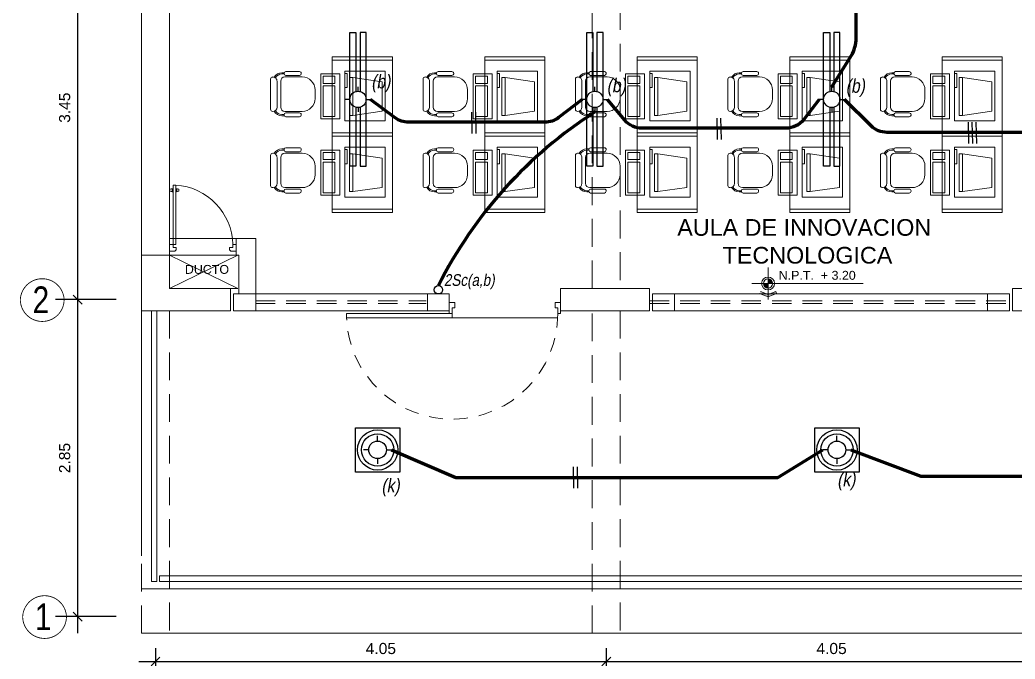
# Model space of a CAD drawing. Header units: millimetres. Extents: x 3354 to 3637, y 1117 to 1358.
# Drawn here: x 3377.59 to 3386.53, y 1168.26 to 1174.01 of the extents above; entities that cross this region are included whole.
import ezdxf

# ---------------------------------------------------------------- set-up
doc = ezdxf.new("R2010")
doc.units = ezdxf.units.MM
doc.linetypes.add('DASHED2', pattern=[0.375, 0.25, -0.125])
doc.linetypes.add('TRAZOS2', pattern=[0.225, 0.15, -0.075])
for name, color, linetype, lineweight in [('ACCESORIOS', 4, 'Continuous', 18), ('cables', 152, 'Continuous', 60), ('CASCO', 252, 'Continuous', 9)]:
    doc.layers.add(name, color=color, linetype=linetype, lineweight=lineweight)
doc.layers.add('Efec-muebles', color=7, linetype='Continuous', lineweight=13, true_color=0x85826f)
doc.layers.add('LUMINARIAS', color=2, linetype='Continuous')
doc.styles.add('1', font='arial.ttf')
doc.styles.add('BYE', font='ARIALN.TTF', dxfattribs={"oblique": 10, "height": 2})
doc.styles.get("Standard").update_dxf_attribs({"font": 'arial.ttf'})
doc.styles.add('style1', font='arial.ttf')
doc.styles.add('style2', font='arial.ttf')
doc.dimstyles.new('Esc  1  50', dxfattribs={"dimtxt": 0.1, "dimasz": 0.08, "dimexe": 0.2, "dimexo": 0.15, "dimgap": 0.065, "dimtad": 1, "dimzin": 4, "dimdsep": 46, "dimtxsty": 'Standard', "dimblk": 'OBLIQUE', "dimcen": 0.12, "dimdle": 0.15, "dimadec": 0, "dimazin": 0, "dimtfac": 1, "dimtix": 1, "dimtmove": 0, "dimatfit": 3, "dimldrblk": 'OBLIQUE', "dimfxl": 1, "dimarcsym": 0})

# ---------------------------------------------------------------- blocks, each defined once
blk = doc.blocks.new('RECTANG')
for p, q in [((1, 1), (0, 1)), ((0, 1), (0, 0)), ((1, 0), (1, 1)), ((0, 0), (1, 0))]:
    blk.add_line(p, q)
blk = doc.blocks.new('Silla-3')
at = {"color": 0}
for p, q in [((-0.085, 0.909), (0.085, 0.909)), ((-0.447, 0.601), (-0.447, 0.329)), ((-0.404, 0.635), (-0.413, 0.635)), ((-0.37, 0.329), (-0.37, 0.601)), ((-0.34, 0.314), (-0.34, 0.654)), ((0.34, 0.654), (0.34, 0.314)), ((0.37, 0.329), (0.37, 0.601)), ((0.404, 0.635), (0.413, 0.635)), ((0.447, 0.601), (0.447, 0.329)), ((-0.425, 0.253), (-0.425, 0.298)), ((-0.413, 0.295), (-0.404, 0.295)), ((-0.4, 0.253), (-0.4, 0.296)), ((0.255, 0.229), (-0.255, 0.229)), ((0.4, 0.253), (0.4, 0.296)), ((0.413, 0.295), (0.404, 0.295)), ((0.425, 0.253), (0.425, 0.298)), ((-0.34, 0.072), (-0.34, 0.072)), ((0.297, 0.03), (-0.298, 0.03)), ((-0.255, 0.157), (0.255, 0.157)), ((0.34, 0.072), (0.34, 0.072))]:
    blk.add_line(p, q, dxfattribs=at)
for centre, radius, start, end in [((-0.085, 0.654), 0.255, 90, 180), ((0.085, 0.654), 0.255, 0, 90), ((-0.413, 0.601), 0.034, 90, 180), ((-0.404, 0.601), 0.034, 0, 90), ((0.404, 0.601), 0.034, 90, 180), ((0.413, 0.601), 0.034, 0, 90), ((-0.413, 0.329), 0.034, 180, 270), ((-0.255, 0.253), 0.17, 180, 242.1194), ((-0.404, 0.329), 0.034, 270, 0), ((-0.255, 0.253), 0.145, 180, 242.3805), ((-0.255, 0.314), 0.085, 180, 270), ((0.255, 0.314), 0.085, 270, 0), ((0.255, 0.253), 0.145, 297.6195, 0), ((0.255, 0.253), 0.17, 297.8806, 360), ((0.404, 0.329), 0.034, 180, 270), ((0.413, 0.329), 0.034, 270, 0), ((-0.255, 0.072), 0.085, 90, 180), ((-0.298, 0.072), 0.0425, 180, 270), ((0.255, 0.072), 0.085, 360, 90), ((0.297, 0.072), 0.0425, 270, 360)]:
    blk.add_arc(centre, radius, start, end, dxfattribs=at)
blk = doc.blocks.new('_Oblique')
at = {"color": 0, "linetype": 'ByBlock', "lineweight": -2}
blk.add_line((-0.5, -0.5), (0.5, 0.5), dxfattribs=at)
blk = doc.blocks.new('*D346')
at = {"layer": 'CASCO', "color": 0, "lineweight": -2, "transparency": 16777216}
for p, q in [((3355.6361, 1253.8029), (3355.6361, 1250.0529)), ((3355.9816, 1253.6529), (3355.4361, 1253.6529)), ((3355.9816, 1250.2029), (3355.4361, 1250.2029))]:
    blk.add_line(p, q, dxfattribs=at)
at = {"layer": 'Defpoints', "color": 0, "transparency": 16777216}
for p in [(3356.1316, 1253.6529), (3355.6361, 1250.2029), (3356.1316, 1250.2029)]:
    blk.add_point(p, dxfattribs=at)
at = {"layer": 'CASCO', "color": 0, "lineweight": -2, "transparency": 16777216, "xscale": 0.08, "yscale": 0.08, "zscale": 0.08}
for p, rotation in [((3355.6361, 1253.6529), 90), ((3355.6361, 1250.2029), 270)]:
    blk.add_blockref('_Oblique', p, dxfattribs=dict(at, rotation=rotation))
at = {"layer": 'CASCO', "color": 0, "transparency": 16777216, "insert": (3355.52, 1251.9279), "char_height": 0.1, "attachment_point": 5, "rotation": 90}
blk.add_mtext('3.45', dxfattribs=at)
blk = doc.blocks.new('*D347')
at = {"layer": 'CASCO', "color": 0, "lineweight": -2, "transparency": 16777216}
for p, q in [((3355.6361, 1250.3529), (3355.6361, 1247.2029)), ((3355.9816, 1250.2029), (3355.4361, 1250.2029)), ((3355.9816, 1247.3529), (3355.4361, 1247.3529))]:
    blk.add_line(p, q, dxfattribs=at)
at = {"layer": 'Defpoints', "color": 0, "transparency": 16777216}
for p in [(3356.1316, 1250.2029), (3355.6361, 1247.3529), (3356.1316, 1247.3529)]:
    blk.add_point(p, dxfattribs=at)
at = {"layer": 'CASCO', "color": 0, "lineweight": -2, "transparency": 16777216, "xscale": 0.08, "yscale": 0.08, "zscale": 0.08}
for p, rotation in [((3355.6361, 1250.2029), 90), ((3355.6361, 1247.3529), 270)]:
    blk.add_blockref('_Oblique', p, dxfattribs=dict(at, rotation=rotation))
at = {"layer": 'CASCO', "color": 0, "transparency": 16777216, "insert": (3355.52, 1248.7779), "char_height": 0.1, "attachment_point": 5, "rotation": 90}
blk.add_mtext('2.85', dxfattribs=at)
blk = doc.blocks.new('*D351')
at = {"layer": 'CASCO', "color": 0, "lineweight": -2, "transparency": 16777216}
for p, q in [((3356.3363, 1247.0681), (3356.3363, 1246.7489)), ((3360.3863, 1247.0681), (3360.3863, 1246.7489)), ((3356.1863, 1246.9489), (3360.5363, 1246.9489))]:
    blk.add_line(p, q, dxfattribs=at)
at = {"layer": 'Defpoints', "color": 0, "transparency": 16777216}
for p in [(3356.3363, 1247.2181), (3360.3863, 1247.2181), (3360.3863, 1246.9489)]:
    blk.add_point(p, dxfattribs=at)
at = {"layer": 'CASCO', "color": 0, "lineweight": -2, "transparency": 16777216, "xscale": 0.08, "yscale": 0.08, "zscale": 0.08, "rotation": 180}
blk.add_blockref('_Oblique', (3356.3363, 1246.9489), dxfattribs=at)
at = {"layer": 'CASCO', "color": 0, "lineweight": -2, "transparency": 16777216, "xscale": 0.08, "yscale": 0.08, "zscale": 0.08}
blk.add_blockref('_Oblique', (3360.3863, 1246.9489), dxfattribs=at)
at = {"layer": 'CASCO', "color": 0, "transparency": 16777216, "insert": (3358.3613, 1247.065), "char_height": 0.1, "attachment_point": 5}
blk.add_mtext('4.05', dxfattribs=at)
blk = doc.blocks.new('*D352')
at = {"layer": 'CASCO', "color": 0, "lineweight": -2, "transparency": 16777216}
for p, q in [((3360.3863, 1247.0681), (3360.3863, 1246.7489)), ((3364.4363, 1247.0681), (3364.4363, 1246.7489)), ((3360.2363, 1246.9489), (3364.5863, 1246.9489))]:
    blk.add_line(p, q, dxfattribs=at)
at = {"layer": 'Defpoints', "color": 0, "transparency": 16777216}
for p in [(3360.3863, 1247.2181), (3364.4363, 1247.2181), (3364.4363, 1246.9489)]:
    blk.add_point(p, dxfattribs=at)
at = {"layer": 'CASCO', "color": 0, "lineweight": -2, "transparency": 16777216, "xscale": 0.08, "yscale": 0.08, "zscale": 0.08, "rotation": 180}
blk.add_blockref('_Oblique', (3360.3863, 1246.9489), dxfattribs=at)
at = {"layer": 'CASCO', "color": 0, "lineweight": -2, "transparency": 16777216, "xscale": 0.08, "yscale": 0.08, "zscale": 0.08}
blk.add_blockref('_Oblique', (3364.4363, 1246.9489), dxfattribs=at)
at = {"layer": 'CASCO', "color": 0, "transparency": 16777216, "insert": (3362.4113, 1247.065), "char_height": 0.1, "attachment_point": 5}
blk.add_mtext('4.05', dxfattribs=at)
blk = doc.blocks.new('dtyrdyt')
at = {"layer": 'CASCO'}
h = blk.add_hatch(color=256, dxfattribs=at)
h.paths.add_polyline_path([(850.1257, 424.9391), (850.167, 424.9391, 0.414214), (850.1257, 424.9804)])
h.paths.add_polyline_path([(850.1257, 424.8978), (850.1257, 424.9391), (850.0844, 424.9391, 0.414214)])
blk.add_hatch(color=256, dxfattribs=at).paths.add_polyline_path([(850.1257, 424.839), (850.057, 424.8675), (850.0494, 424.8491), (850.1257, 424.8176), (850.202, 424.8491), (850.1944, 424.8675)])
for p, q in [((850.1257, 424.9391), (850.1257, 425.0839)), ((849.9811, 424.9391), (850.9807, 424.9391)), ((850.1257, 424.9391), (850.1257, 424.7945)), ((850.1257, 424.8176), (850.0494, 424.8491)), ((850.1257, 424.839), (850.057, 424.8675)), ((850.1257, 424.839), (850.1944, 424.8675)), ((850.1257, 424.8176), (850.202, 424.8491)), ((850.202, 424.8491), (850.1944, 424.8675))]:
    blk.add_line(p, q, dxfattribs=at)
for radius in [0.0578, 0.0413]:
    blk.add_circle((850.1257, 424.9391), radius, dxfattribs=at)
blk = doc.blocks.new('cgytutytry')
at = {"layer": 'CASCO'}
for p, q in [((-4.482, 891.175), (-4.487, 891.175)), ((-4.487, 891.175), (-4.487, 891.1)), ((-4.487, 891.1), (-4.487, 891.175)), ((-4.487, 891.175), (-4.482, 891.175)), ((-4.482, 891.18), (-4.482, 891.175)), ((-4.391, 891.18), (-4.482, 891.18)), ((-4.482, 891.175), (-4.482, 891.18)), ((-4.391, 891.18), (-4.391, 891.175)), ((-4.391, 891.18), (-4.391, 891.175)), ((-4.386, 891.175), (-4.391, 891.175)), ((-4.391, 891.175), (-4.386, 891.175)), ((-4.386, 891.175), (-4.386, 891.126)), ((-4.386, 891.175), (-4.386, 891.126)), ((-3.594, 891.155), (-3.589, 891.175)), ((-3.589, 891.175), (-3.559, 891.175)), ((-3.559, 891.175), (-3.554, 891.155)), ((-4.467, 891.08), (-4.487, 891.1)), ((-4.467, 891.08), (-4.487, 891.1)), ((-4.432, 891.08), (-4.467, 891.08)), ((-4.432, 891.08), (-4.467, 891.08)), ((-4.386, 891.126), (-4.432, 891.126)), ((-4.432, 891.126), (-4.432, 891.08)), ((-4.386, 891.085), (-4.386, 891.126)), ((-4.386, 891.126), (-3.497, 891.126)), ((-3.497, 891.085), (-4.386, 891.085)), ((-3.598, 891.132), (-3.598, 891.14)), ((-3.598, 891.14), (-3.594, 891.14)), ((-3.55, 891.132), (-3.598, 891.132)), ((-3.598, 891.075), (-3.598, 891.08)), ((-3.598, 891.08), (-3.55, 891.08)), ((-3.594, 891.075), (-3.598, 891.075)), ((-3.594, 891.14), (-3.594, 891.155)), ((-3.594, 891.057), (-3.594, 891.075)), ((-3.589, 891.037), (-3.594, 891.057)), ((-3.559, 891.037), (-3.589, 891.037)), ((-3.554, 891.057), (-3.559, 891.037)), ((-3.554, 891.155), (-3.554, 891.137)), ((-3.554, 891.137), (-3.55, 891.137)), ((-3.55, 891.075), (-3.554, 891.075)), ((-3.554, 891.075), (-3.554, 891.057)), ((-3.55, 891.137), (-3.55, 891.132)), ((-3.55, 891.08), (-3.55, 891.075)), ((-3.497, 891.126), (-3.497, 891.085)), ((-4.467, 890.281), (-4.487, 890.261)), ((-4.487, 890.261), (-4.467, 890.281)), ((-4.467, 890.281), (-4.433, 890.281)), ((-4.467, 890.281), (-4.433, 890.281)), ((-4.433, 890.281), (-4.433, 890.231)), ((-4.487, 890.261), (-4.487, 890.185)), ((-4.487, 890.185), (-4.487, 890.261)), ((-4.487, 890.185), (-4.482, 890.185)), ((-4.482, 890.185), (-4.487, 890.185)), ((-4.482, 890.185), (-4.482, 890.18)), ((-4.482, 890.18), (-4.482, 890.185)), ((-4.482, 890.18), (-4.391, 890.18)), ((-4.433, 890.231), (-4.386, 890.231)), ((-4.391, 890.185), (-4.386, 890.185)), ((-4.391, 890.185), (-4.391, 890.18)), ((-4.386, 890.185), (-4.391, 890.185)), ((-4.391, 890.185), (-4.391, 890.18)), ((-4.386, 890.231), (-4.386, 890.185)), ((-4.386, 890.231), (-4.386, 890.185))]:
    blk.add_line(p, q, dxfattribs=at)
for points in [[(-3.554, 891.14), (-3.554, 891.155), (-3.559, 891.175), (-3.589, 891.175), (-3.594, 891.155), (-3.594, 891.14)], [(-3.497, 891.126), (-3.497, 891.085), (-4.386, 891.085), (-4.386, 891.126)], [(-3.55, 891.132), (-3.55, 891.137), (-3.598, 891.137), (-3.598, 891.132)], [(-3.55, 891.08), (-3.55, 891.075), (-3.598, 891.075), (-3.598, 891.08)], [(-3.554, 891.071), (-3.554, 891.057), (-3.559, 891.037), (-3.589, 891.037), (-3.594, 891.057), (-3.594, 891.071)]]:
    blk.add_lwpolyline(points, close=True, dxfattribs=at)
for points in [[(-4.432, 891.08), (-4.432, 891.126), (-4.386, 891.126)], [(-4.386, 890.231), (-4.433, 890.231), (-4.433, 890.281)]]:
    blk.add_lwpolyline(points, dxfattribs=at)
blk.add_arc((-4.408, 891.143), 0.913, 271.3362, 356.359, dxfattribs=at)
blk = doc.blocks.new('THT')
for p, q in [((-1.074, 0.413), (-1.014, 0.413)), ((-1.074, 0.293), (-1.074, 0.413)), ((-1.044, 0.353), (-1.044, 0.293)), ((-1.014, 0.353), (-1.044, 0.353)), ((-1.014, 0.413), (-1.014, 0.353)), ((0.126, 0.413), (0.066, 0.413)), ((0.066, 0.413), (0.066, 0.353)), ((0.066, 0.353), (0.096, 0.353)), ((0.096, 0.353), (0.096, 0.293)), ((0.126, 0.293), (0.126, 0.413)), ((-1.044, 0.293), (-1.074, 0.293)), ((0.096, 0.245), (-1.044, 0.245)), ((0.096, 0.293), (0.126, 0.293)), ((0.096, 0.293), (0.096, 0.245)), ((1.236, 0.293), (0.096, 0.293)), ((0.096, 0.245), (1.236, 0.245)), ((1.236, 0.245), (1.236, 0.293))]:
    blk.add_line(p, q)
at = {"linetype": 'TRAZOS2'}
blk.add_arc((0.096, 0.293), 1.14, 180, 357.5868, dxfattribs=at)
blk = doc.blocks.new('fluorecescente')
at = {"color": 2}
for p, q in [((1779.4185, 727.3349), (1779.4185, 727.3747)), ((1779.3452, 727.2615), (1779.3053, 727.2615)), ((1779.4918, 727.2615), (1779.5316, 727.2615)), ((1779.4185, 727.1882), (1779.4185, 727.1484))]:
    blk.add_line(p, q, dxfattribs=at)
for points in [[(1779.3476, 727.2802), (1778.8185, 727.2802), (1778.8185, 727.3349), (1780.0185, 727.3349), (1780.0185, 727.2802), (1779.4894, 727.2802)], [(1779.3476, 727.2428), (1778.8185, 727.2428), (1778.8185, 727.1882), (1780.0185, 727.1882), (1780.0185, 727.2428), (1779.4894, 727.2428)]]:
    blk.add_lwpolyline(points, dxfattribs=at)
blk.add_circle((1779.4185, 727.2615), 0.0733, dxfattribs=at)
blk = doc.blocks.new('FLUORESCENTE CIRCULAR 1x32W')
at = {"layer": 'LUMINARIAS'}
for p, q in [((1338.2108, 550.5744), (1338.2108, 550.6095)), ((1338.1516, 550.5152), (1338.1165, 550.5152)), ((1338.27, 550.5152), (1338.3051, 550.5152)), ((1338.2108, 550.456), (1338.2108, 550.4209))]:
    blk.add_line(p, q, dxfattribs=at)
blk.add_lwpolyline([(1338.0603, 550.6647), (1338.3603, 550.6647), (1338.3603, 550.3647), (1338.0603, 550.3647)], close=True, dxfattribs=at)
for centre, radius in [((1338.2103, 550.5147), 0.136), ((1338.2103, 550.5147), 0.1091), ((1338.2108, 550.5152), 0.0592)]:
    blk.add_circle(centre, radius, dxfattribs=at)
blk = doc.blocks.new('2 PISO')
at = {"layer": 'CASCO', "lineweight": 5}
for p, q in [((3356.4613, 1250.6029), (3357.0763, 1250.3029)), ((3356.4613, 1250.3029), (3357.0763, 1250.6029)), ((3357.0113, 1250.3029), (3357.0763, 1250.3029))]:
    blk.add_line(p, q, dxfattribs=at)
at = {"layer": 'CASCO', "lineweight": 0}
blk.add_line((3356.2113, 1247.9003), (3356.2113, 1250.1029), dxfattribs=at)
at = {"layer": 'CASCO', "linetype": 'DASHED2', "lineweight": 5}
for points in [[(3360.2613, 1257.0029), (3360.5113, 1257.0029), (3360.5113, 1250.3029), (3360.2613, 1250.3029)], [(3356.2113, 1250.1029), (3356.4613, 1250.1029), (3356.4613, 1247.2029), (3356.2113, 1247.2029)]]:
    blk.add_lwpolyline(points, close=True, dxfattribs=at)
at = {"layer": 'CASCO'}
for points in [[(3356.4613, 1253.5279), (3356.2113, 1253.5279), (3356.2113, 1250.6029), (3356.4613, 1250.6029)], [(3364.0363, 1250.3029), (3364.3113, 1250.3029), (3364.3113, 1250.6029), (3364.5613, 1250.6029), (3364.5613, 1250.3029), (3364.8363, 1250.3029), (3364.8363, 1250.1029), (3364.5613, 1250.1029), (3364.3113, 1250.1029), (3364.0363, 1250.1029)], [(3357.2363, 1250.1029), (3357.0363, 1250.1029), (3357.0363, 1250.2529), (3357.2363, 1250.2529)], [(3358.9763, 1250.1029), (3358.7797, 1250.1029), (3358.7797, 1250.2529), (3358.9763, 1250.2529)], [(3361.0013, 1250.1029), (3360.8013, 1250.1029), (3360.8013, 1250.2529), (3361.0013, 1250.2529)], [(3363.8113, 1250.1029), (3364.0113, 1250.1029), (3364.0113, 1250.2529), (3363.8113, 1250.2529)]]:
    blk.add_lwpolyline(points, close=True, dxfattribs=at)
at = {"layer": 'CASCO', "lineweight": 5}
blk.add_lwpolyline([(3357.0613, 1250.7529), (3356.4613, 1250.7529), (3356.4613, 1250.6029), (3357.0613, 1250.6029)], close=True, dxfattribs=at)
at = {"layer": 'CASCO', "ltscale": 2}
blk.add_lwpolyline([(3357.2363, 1250.2529), (3357.2363, 1250.7529), (3357.0613, 1250.7529), (3357.0613, 1250.6029), (3357.0863, 1250.6029), (3357.0863, 1250.2529), (3357.2363, 1250.2529)], dxfattribs=at)
at = {"layer": 'CASCO'}
for points in [[(3357.0113, 1250.1029), (3356.2113, 1250.1029), (3356.2113, 1250.6029), (3356.4613, 1250.6029), (3356.4613, 1250.3029), (3357.0113, 1250.3029), (3357.0113, 1250.1029)], [(3359.9763, 1250.1029), (3359.9763, 1250.3029), (3360.7763, 1250.3029), (3360.7763, 1250.1029), (3359.9763, 1250.1029)]]:
    blk.add_lwpolyline(points, dxfattribs=at)
at = {"layer": 'CASCO', "ltscale": 2, "const_width": 0.0076}
for points in [[(3355.515, 1250.2029, 0.951688), (3355.1213, 1250.2029, 1)], [(3355.5361, 1247.3529, 0.951688), (3355.1424, 1247.3529, 1)]]:
    blk.add_lwpolyline(points, format="xyb", close=True, dxfattribs=at)
at = {"layer": 'CASCO', "ltscale": 2}
for points in [[(3357.2363, 1250.2529), (3358.7797, 1250.2529), (3358.7797, 1250.1029), (3357.2363, 1250.1029)], [(3361.0013, 1250.2529), (3363.8113, 1250.2529), (3363.8113, 1250.1029), (3361.0013, 1250.1029)]]:
    blk.add_lwpolyline(points, close=True, dxfattribs=at)
at = {"layer": 'CASCO', "linetype": 'DASHED2', "ltscale": 0.7}
for points in [[(3357.2363, 1250.1915), (3358.7697, 1250.1915)], [(3357.2363, 1250.1682), (3358.7697, 1250.1682)], [(3360.7763, 1250.1915), (3364.0363, 1250.1915)], [(3360.7763, 1250.1682), (3364.0363, 1250.1682)]]:
    blk.add_lwpolyline(points, dxfattribs=at)
at = {"layer": 'CASCO', "lineweight": 0}
for points in [[(3356.2993, 1250.1029), (3356.3493, 1250.1029), (3356.3493, 1247.669), (3356.2993, 1247.669)], [(3380.5863, 1247.719), (3380.5863, 1247.669), (3356.372, 1247.669), (3356.372, 1247.719)]]:
    blk.add_lwpolyline(points, close=True, dxfattribs=at)
at = {"layer": 'CASCO', "linetype": 'DASHED2', "lineweight": 5}
blk.add_lwpolyline([(3360.2613, 1247.2029), (3360.2613, 1250.1029), (3360.5113, 1250.1029), (3360.5113, 1247.2029)], dxfattribs=at)
at = {"layer": 'CASCO', "lineweight": 0}
blk.add_lwpolyline([(3380.7613, 1247.6029), (3380.7613, 1247.6029), (3356.2113, 1247.6029), (3356.2113, 1247.6029)], dxfattribs=at)
at = {"layer": 'CASCO', "lineweight": 0, "ltscale": 0.5}
blk.add_lwpolyline([(3356.2113, 1247.2029), (3356.2113, 1247.2029), (3380.7613, 1247.2029), (3380.7613, 1247.2029)], dxfattribs=at)
at = {"layer": 'CASCO', "lineweight": 13, "xscale": 0.5999999999998181, "yscale": 0.5999999999998181, "zscale": 0.5999999999998181, "rotation": 89.99999999999999}
blk.add_blockref('cgytutytry', (3891.1694, 1253.3299), dxfattribs=at)
at = {"layer": 'CASCO'}
blk.add_blockref('dtyrdyt', (2511.7151, 825.4084), dxfattribs=at)
at = {"layer": 'CASCO', "xscale": -0.833352957778536, "yscale": 0.8333529582442725, "zscale": 0.8333529577915336}
blk.add_blockref('THT', (3359.0814, 1249.8334), dxfattribs=at)
at = {"layer": 'CASCO', "style": '1'}
blk.add_text('N.P.T.  + 3.20', height=0.08, dxfattribs=at).set_placement((3361.9361, 1250.3809))
at = {"layer": 'CASCO', "style": 'style1', "width": 0.8}
for s, p in [('2', (3355.2316, 1250.0807)), ('1', (3355.2526, 1247.2307))]:
    blk.add_text(s, height=0.24, dxfattribs=at).set_placement(p)
at = {"layer": 'CASCO', "insert": (3362.1657, 1250.7253), "char_height": 0.15, "attachment_point": 5, "style": 'style2'}
blk.add_mtext('\\A1;AULA DE INNOVACION\\P TECNOLOGICA', dxfattribs=at)
at = {"layer": 'CASCO', "insert": (3356.7985, 1250.433), "char_height": 0.07998, "width": 2.09636, "attachment_point": 8, "style": '1'}
blk.add_mtext('\\A1;DUCTO', dxfattribs=at)
at = {"layer": 'CASCO'}
for base, p1, p2, picture, middle in [((3355.6361, 1250.2029), (3356.1316, 1253.6529), (3356.1316, 1250.2029), '*D346', (3355.52, 1251.9279)), ((3355.6361, 1247.3529), (3356.1316, 1250.2029), (3356.1316, 1247.3529), '*D347', (3355.52, 1248.7779))]:
    dim = blk.add_linear_dim(base=base, p1=p1, p2=p2, angle=90, dimstyle='Esc  1  50', dxfattribs=at)
    dim.commit()
    dim.dimension.update_dxf_attribs({"geometry": picture, "text_midpoint": middle})
for base, p1, p2, picture, middle in [((3360.3863, 1246.9489), (3356.3363, 1247.2181), (3360.3863, 1247.2181), '*D351', (3358.3613, 1247.065)), ((3364.4363, 1246.9489), (3360.3863, 1247.2181), (3364.4363, 1247.2181), '*D352', (3362.4113, 1247.065))]:
    dim = blk.add_linear_dim(base=base, p1=p1, p2=p2, dimstyle='Esc  1  50', dxfattribs=at)
    dim.commit()
    dim.dimension.update_dxf_attribs({"geometry": picture, "text_midpoint": middle})

msp = doc.modelspace()

# ---------------------------------------------------------------- linework, layer by layer
at = {"ltscale": 0.5}
for p, q in [((3381.6455, 1173.1779), (3381.65, 1172.9871)), ((3381.681, 1173.178), (3381.6855, 1172.9872)), ((3383.8492, 1173.1242), (3383.8537, 1172.9333)), ((3383.8847, 1173.1243), (3383.8892, 1172.9335)), ((3386.1075, 1173.0871), (3386.112, 1172.8962)), ((3386.143, 1173.0872), (3386.1475, 1172.8964)), ((3386.1785, 1173.0874), (3386.183, 1172.8966)), ((3382.5666, 1169.7989, -18938.0337), (3382.5621, 1169.9897, -18938.0337)), ((3382.6021, 1169.7991, -18938.0337), (3382.5976, 1169.9899, -18938.0337))]:
    msp.add_line(p, q, dxfattribs=at)
at = {"color": 7, "linetype": 'Continuous', "ltscale": 0.25}
msp.add_circle((3381.348, 1171.5815), 0.038, dxfattribs=at)
at = {"layer": 'cables'}
for points in [[(3384.8832, 1173.4062), (3385.0575, 1173.6852, 0.140528), (3385.1031, 1173.8442), (3385.1031, 1175.9308, 0.075963), (3385.0894, 1176.0204), (3384.8832, 1176.6793)], [(3382.6413, 1173.2931), (3382.428, 1173.1289, -0.165455), (3382.3061, 1173.0874), (3381.08, 1173.0874, -0.162122), (3380.9601, 1173.1274), (3380.7389, 1173.2931)], [(3384.7701, 1173.2931), (3384.6309, 1173.1119, -0.23303), (3384.4723, 1173.0337), (3383.1768, 1173.0337, -0.223129), (3383.0229, 1173.106), (3382.8676, 1173.2931)], [(3387.1988, 1173.2931), (3386.9924, 1173.063, -0.213002), (3386.8436, 1172.9966), (3385.379, 1172.9966, -0.197123), (3385.2385, 1173.0542), (3384.9964, 1173.2931)]]:
    msp.add_lwpolyline(points, format="xyb", dxfattribs=at)
at = {"layer": 'cables', "elevation": -18938.0337}
msp.add_lwpolyline([(3380.9274, 1170.1422), (3381.5038, 1169.8943), (3384.3975, 1169.8943), (3384.8036, 1170.1422)], dxfattribs=at)
at = {"layer": 'cables'}
msp.add_lwpolyline([(3385.0551, 1170.1422), (3385.682, 1169.905), (3388.5696, 1169.905), (3388.9133, 1170.1422)], dxfattribs=at)
msp.add_arc((3384.8991, 1169.8327), 3.9753, 122.64793, 153.28903, dxfattribs=at)
at = {"layer": 'Efec-muebles'}
for p, q in [((3380.3948, 1173.677), (3380.9348, 1173.677)), ((3380.3948, 1173.677), (3380.3948, 1173.0065)), ((3380.3948, 1173.647), (3380.9348, 1173.647)), ((3380.9348, 1173.677), (3380.9348, 1172.9615)), ((3381.7648, 1173.677), (3382.3048, 1173.677)), ((3381.7648, 1173.677), (3381.7648, 1173.0065)), ((3381.7648, 1173.647), (3382.3048, 1173.647)), ((3382.3048, 1173.677), (3382.3048, 1172.9615)), ((3383.1348, 1173.677), (3383.6748, 1173.677)), ((3383.1348, 1173.677), (3383.1348, 1173.0065)), ((3383.1348, 1173.647), (3383.6748, 1173.647)), ((3383.6748, 1173.677), (3383.6748, 1172.9615)), ((3384.5048, 1173.677), (3385.0448, 1173.677)), ((3384.5048, 1173.677), (3384.5048, 1173.0065)), ((3384.5048, 1173.647), (3385.0448, 1173.647)), ((3385.0448, 1173.677), (3385.0448, 1172.9615)), ((3385.8748, 1173.677), (3386.4148, 1173.677)), ((3385.8748, 1173.677), (3385.8748, 1173.0065)), ((3385.8748, 1173.647), (3386.4148, 1173.647)), ((3386.4148, 1173.677), (3386.4148, 1172.9615)), ((3380.507, 1173.5269), (3380.5283, 1173.5269)), ((3380.5283, 1173.5269), (3380.5283, 1173.399)), ((3381.877, 1173.5269), (3381.8983, 1173.5269)), ((3381.8983, 1173.5269), (3381.8983, 1173.399)), ((3383.247, 1173.5269), (3383.2683, 1173.5269)), ((3383.2683, 1173.5269), (3383.2683, 1173.399)), ((3384.617, 1173.5269), (3384.6383, 1173.5269)), ((3384.6383, 1173.5269), (3384.6383, 1173.399)), ((3385.987, 1173.5269), (3386.0083, 1173.5269)), ((3386.0083, 1173.5269), (3386.0083, 1173.399)), ((3380.549, 1173.4893), (3380.5792, 1173.4893)), ((3380.549, 1173.1491), (3380.549, 1173.4893)), ((3380.5792, 1173.4893), (3380.5792, 1173.1491)), ((3380.5792, 1173.4893), (3380.8417, 1173.4497)), ((3380.8417, 1173.4497), (3380.8417, 1173.1876)), ((3381.919, 1173.4893), (3381.9492, 1173.4893)), ((3381.919, 1173.1491), (3381.919, 1173.4893)), ((3381.9492, 1173.4893), (3381.9492, 1173.1491)), ((3381.9492, 1173.4893), (3382.2117, 1173.4497)), ((3382.2117, 1173.4497), (3382.2117, 1173.1876)), ((3383.289, 1173.4893), (3383.3192, 1173.4893)), ((3383.289, 1173.1491), (3383.289, 1173.4893)), ((3383.3192, 1173.4893), (3383.3192, 1173.1491)), ((3383.3192, 1173.4893), (3383.5817, 1173.4497)), ((3383.5817, 1173.4497), (3383.5817, 1173.1876)), ((3384.659, 1173.4893), (3384.6892, 1173.4893)), ((3384.659, 1173.1491), (3384.659, 1173.4893)), ((3384.6892, 1173.4893), (3384.6892, 1173.1491)), ((3384.6892, 1173.4893), (3384.9517, 1173.4497)), ((3384.9517, 1173.4497), (3384.9517, 1173.1876)), ((3386.029, 1173.4893), (3386.0592, 1173.4893)), ((3386.029, 1173.1491), (3386.029, 1173.4893)), ((3386.0592, 1173.4893), (3386.0592, 1173.1491)), ((3386.0592, 1173.4893), (3386.3217, 1173.4497)), ((3386.3217, 1173.4497), (3386.3217, 1173.1876)), ((3380.5283, 1173.399), (3380.507, 1173.399)), ((3381.8983, 1173.399), (3381.877, 1173.399)), ((3383.2683, 1173.399), (3383.247, 1173.399)), ((3384.6383, 1173.399), (3384.617, 1173.399)), ((3386.0083, 1173.399), (3385.987, 1173.399)), ((3380.5792, 1173.1491), (3380.549, 1173.1491)), ((3380.8417, 1173.1876), (3380.5792, 1173.1491)), ((3381.9492, 1173.1491), (3381.919, 1173.1491)), ((3382.2117, 1173.1876), (3381.9492, 1173.1491)), ((3383.3192, 1173.1491), (3383.289, 1173.1491)), ((3383.5817, 1173.1876), (3383.3192, 1173.1491)), ((3384.6892, 1173.1491), (3384.659, 1173.1491)), ((3384.9517, 1173.1876), (3384.6892, 1173.1491)), ((3386.0592, 1173.1491), (3386.029, 1173.1491)), ((3386.3217, 1173.1876), (3386.0592, 1173.1491)), ((3380.3948, 1172.9615), (3380.3948, 1173.0065)), ((3380.3948, 1172.9915), (3380.9348, 1172.9915)), ((3380.3948, 1172.9915), (3380.3948, 1172.321)), ((3380.3948, 1172.9915), (3380.9348, 1172.9915)), ((3380.9348, 1172.9915), (3380.9348, 1172.276)), ((3381.7648, 1172.9615), (3381.7648, 1173.0065)), ((3381.7648, 1172.9915), (3382.3048, 1172.9915)), ((3381.7648, 1172.9915), (3381.7648, 1172.321)), ((3381.7648, 1172.9915), (3382.3048, 1172.9915)), ((3382.3048, 1172.9915), (3382.3048, 1172.276)), ((3383.1348, 1172.9615), (3383.1348, 1173.0065)), ((3383.1348, 1172.9915), (3383.6748, 1172.9915)), ((3383.1348, 1172.9915), (3383.1348, 1172.321)), ((3383.1348, 1172.9915), (3383.6748, 1172.9915)), ((3383.6748, 1172.9915), (3383.6748, 1172.276)), ((3384.5048, 1172.9615), (3384.5048, 1173.0065)), ((3384.5048, 1172.9915), (3385.0448, 1172.9915)), ((3384.5048, 1172.9915), (3384.5048, 1172.321)), ((3384.5048, 1172.9915), (3385.0448, 1172.9915)), ((3385.0448, 1172.9915), (3385.0448, 1172.276)), ((3385.8748, 1172.9615), (3385.8748, 1173.0065)), ((3385.8748, 1172.9915), (3386.4148, 1172.9915)), ((3385.8748, 1172.9915), (3385.8748, 1172.321)), ((3385.8748, 1172.9915), (3386.4148, 1172.9915)), ((3386.4148, 1172.9915), (3386.4148, 1172.276)), ((3380.3948, 1172.9615), (3380.9348, 1172.9615)), ((3380.3948, 1172.9615), (3380.9348, 1172.9615)), ((3381.7648, 1172.9615), (3382.3048, 1172.9615)), ((3381.7648, 1172.9615), (3382.3048, 1172.9615)), ((3383.1348, 1172.9615), (3383.6748, 1172.9615)), ((3383.1348, 1172.9615), (3383.6748, 1172.9615)), ((3384.5048, 1172.9615), (3385.0448, 1172.9615)), ((3384.5048, 1172.9615), (3385.0448, 1172.9615)), ((3385.8748, 1172.9615), (3386.4148, 1172.9615)), ((3385.8748, 1172.9615), (3386.4148, 1172.9615)), ((3380.507, 1172.8414), (3380.5283, 1172.8414)), ((3380.5283, 1172.8414), (3380.5283, 1172.7135)), ((3380.549, 1172.8039), (3380.5792, 1172.8039)), ((3380.549, 1172.4637), (3380.549, 1172.8039)), ((3380.5792, 1172.8039), (3380.5792, 1172.4637)), ((3380.5792, 1172.8039), (3380.8417, 1172.7643)), ((3381.877, 1172.8414), (3381.8983, 1172.8414)), ((3381.8983, 1172.8414), (3381.8983, 1172.7135)), ((3381.919, 1172.8039), (3381.9492, 1172.8039)), ((3381.919, 1172.4637), (3381.919, 1172.8039)), ((3381.9492, 1172.8039), (3381.9492, 1172.4637)), ((3381.9492, 1172.8039), (3382.2117, 1172.7643)), ((3383.247, 1172.8414), (3383.2683, 1172.8414)), ((3383.2683, 1172.8414), (3383.2683, 1172.7135)), ((3383.289, 1172.8039), (3383.3192, 1172.8039)), ((3383.289, 1172.4637), (3383.289, 1172.8039)), ((3383.3192, 1172.8039), (3383.3192, 1172.4637)), ((3383.3192, 1172.8039), (3383.5817, 1172.7643)), ((3384.617, 1172.8414), (3384.6383, 1172.8414)), ((3384.6383, 1172.8414), (3384.6383, 1172.7135)), ((3384.659, 1172.8039), (3384.6892, 1172.8039)), ((3384.659, 1172.4637), (3384.659, 1172.8039)), ((3384.6892, 1172.8039), (3384.6892, 1172.4637)), ((3384.6892, 1172.8039), (3384.9517, 1172.7643)), ((3385.987, 1172.8414), (3386.0083, 1172.8414)), ((3386.0083, 1172.8414), (3386.0083, 1172.7135)), ((3386.029, 1172.8039), (3386.0592, 1172.8039)), ((3386.029, 1172.4637), (3386.029, 1172.8039)), ((3386.0592, 1172.8039), (3386.0592, 1172.4637)), ((3386.0592, 1172.8039), (3386.3217, 1172.7643)), ((3380.5283, 1172.7135), (3380.507, 1172.7135)), ((3380.8417, 1172.7643), (3380.8417, 1172.5021)), ((3381.8983, 1172.7135), (3381.877, 1172.7135)), ((3382.2117, 1172.7643), (3382.2117, 1172.5021)), ((3383.2683, 1172.7135), (3383.247, 1172.7135)), ((3383.5817, 1172.7643), (3383.5817, 1172.5021)), ((3384.6383, 1172.7135), (3384.617, 1172.7135)), ((3384.9517, 1172.7643), (3384.9517, 1172.5021)), ((3386.0083, 1172.7135), (3385.987, 1172.7135)), ((3386.3217, 1172.7643), (3386.3217, 1172.5021)), ((3380.5792, 1172.4637), (3380.549, 1172.4637)), ((3380.8417, 1172.5021), (3380.5792, 1172.4637)), ((3381.9492, 1172.4637), (3381.919, 1172.4637)), ((3382.2117, 1172.5021), (3381.9492, 1172.4637)), ((3383.3192, 1172.4637), (3383.289, 1172.4637)), ((3383.5817, 1172.5021), (3383.3192, 1172.4637)), ((3384.6892, 1172.4637), (3384.659, 1172.4637)), ((3384.9517, 1172.5021), (3384.6892, 1172.4637)), ((3386.0592, 1172.4637), (3386.029, 1172.4637)), ((3386.3217, 1172.5021), (3386.0592, 1172.4637)), ((3380.3948, 1172.276), (3380.3948, 1172.321)), ((3380.3948, 1172.306), (3380.9348, 1172.306)), ((3380.3948, 1172.276), (3380.9348, 1172.276)), ((3381.7648, 1172.276), (3381.7648, 1172.321)), ((3381.7648, 1172.306), (3382.3048, 1172.306)), ((3381.7648, 1172.276), (3382.3048, 1172.276)), ((3383.1348, 1172.276), (3383.1348, 1172.321)), ((3383.1348, 1172.306), (3383.6748, 1172.306)), ((3383.1348, 1172.276), (3383.6748, 1172.276)), ((3384.5048, 1172.276), (3384.5048, 1172.321)), ((3384.5048, 1172.306), (3385.0448, 1172.306)), ((3384.5048, 1172.276), (3385.0448, 1172.276)), ((3385.8748, 1172.276), (3385.8748, 1172.321)), ((3385.8748, 1172.306), (3386.4148, 1172.306)), ((3385.8748, 1172.276), (3386.4148, 1172.276))]:
    msp.add_line(p, q, dxfattribs=at)

# ---------------------------------------------------------------- block references
msp.add_blockref('2 PISO', (22.47, -78.7094))
at = {"rotation": 89.99999999999997}
for p in [(4107.8873, -606.1254), (4110.016, -606.1254), (4112.1448, -606.1254)]:
    msp.add_blockref('fluorecescente', p, dxfattribs=at)
at = {"layer": 'Efec-muebles'}
for name, p, xscale, yscale, zscale, rotation in [('Silla-3', (3379.8267, 1173.3399), -0.4549380517778445, 0.4549380517778445, 0.4549380517777878, 270.0000000000001), ('RECTANG', (3380.2905, 1173.1172), -0.4049999999990632, 0.1705263157894024, 0.4050000000000269, 270.0000000023804), ('RECTANG', (3380.507, 1173.1006), -0.4476315789474938, 0.3623684210524516, 0.4476315789473982, 270.0000000023865), ('Silla-3', (3381.1967, 1173.3399), -0.4549380517778445, 0.4549380517778445, 0.4549380517777878, 270.0000000000001), ('RECTANG', (3381.6605, 1173.1172), -0.4049999999990632, 0.1705263157894024, 0.4050000000000269, 270.0000000023804), ('RECTANG', (3381.877, 1173.1006), -0.4476315789474938, 0.3623684210524516, 0.4476315789473982, 270.0000000023865), ('Silla-3', (3382.5667, 1173.3399), -0.4549380517778445, 0.4549380517778445, 0.4549380517777878, 270.0000000000001), ('RECTANG', (3383.0305, 1173.1172), -0.4049999999990632, 0.1705263157894024, 0.4050000000000269, 270.0000000023804), ('RECTANG', (3383.247, 1173.1006), -0.4476315789474938, 0.3623684210524516, 0.4476315789473982, 270.0000000023865), ('Silla-3', (3383.9367, 1173.3399), -0.4549380517778445, 0.4549380517778445, 0.4549380517777878, 270.0000000000001), ('RECTANG', (3384.4005, 1173.1172), -0.4049999999990632, 0.1705263157894024, 0.4050000000000269, 270.0000000023804), ('RECTANG', (3384.617, 1173.1006), -0.4476315789474938, 0.3623684210524516, 0.4476315789473982, 270.0000000023865), ('Silla-3', (3385.3067, 1173.3399), -0.4549380517778445, 0.4549380517778445, 0.4549380517777878, 270.0000000000001), ('RECTANG', (3385.7705, 1173.1172), -0.4049999999990632, 0.1705263157894024, 0.4050000000000269, 270.0000000023804), ('RECTANG', (3385.987, 1173.1006), -0.4476315789474938, 0.3623684210524516, 0.4476315789473982, 270.0000000023865), ('RECTANG', (3380.3118, 1173.4369), -0.06394736842003113, 0.1065789473682344, 0.06394736842105689, 270.0000000024448), ('RECTANG', (3380.3118, 1173.1385), -0.2771052631587736, 0.1065789473682344, 0.2771052631579132, 270.0000000023507), ('RECTANG', (3381.6818, 1173.4369), -0.06394736842003113, 0.1065789473682344, 0.06394736842105689, 270.0000000024448), ('RECTANG', (3381.6818, 1173.1385), -0.2771052631587736, 0.1065789473682344, 0.2771052631579132, 270.0000000023507), ('RECTANG', (3383.0518, 1173.4369), -0.06394736842003113, 0.1065789473682344, 0.06394736842105689, 270.0000000024448), ('RECTANG', (3383.0518, 1173.1385), -0.2771052631587736, 0.1065789473682344, 0.2771052631579132, 270.0000000023507), ('RECTANG', (3384.4218, 1173.4369), -0.06394736842003113, 0.1065789473682344, 0.06394736842105689, 270.0000000024448), ('RECTANG', (3384.4218, 1173.1385), -0.2771052631587736, 0.1065789473682344, 0.2771052631579132, 270.0000000023507), ('RECTANG', (3385.7918, 1173.4369), -0.06394736842003113, 0.1065789473682344, 0.06394736842105689, 270.0000000024448), ('RECTANG', (3385.7918, 1173.1385), -0.2771052631587736, 0.1065789473682344, 0.2771052631579132, 270.0000000023507), ('Silla-3', (3379.8267, 1172.6545), -0.4549380517778445, 0.4549380517778445, 0.4549380517777878, 270.0000000000001), ('RECTANG', (3380.2905, 1172.4318), -0.4049999999990632, 0.1705263157894024, 0.4050000000000269, 270.0000000023804), ('RECTANG', (3380.3118, 1172.7515), -0.06394736842003113, 0.1065789473682344, 0.06394736842105689, 270.0000000024448), ('RECTANG', (3380.507, 1172.4151), -0.4476315789474938, 0.3623684210524516, 0.4476315789473982, 270.0000000023865), ('Silla-3', (3381.1967, 1172.6545), -0.4549380517778445, 0.4549380517778445, 0.4549380517777878, 270.0000000000001), ('RECTANG', (3381.6605, 1172.4318), -0.4049999999990632, 0.1705263157894024, 0.4050000000000269, 270.0000000023804), ('RECTANG', (3381.6818, 1172.7515), -0.06394736842003113, 0.1065789473682344, 0.06394736842105689, 270.0000000024448), ('RECTANG', (3381.877, 1172.4151), -0.4476315789474938, 0.3623684210524516, 0.4476315789473982, 270.0000000023865), ('Silla-3', (3382.5667, 1172.6545), -0.4549380517778445, 0.4549380517778445, 0.4549380517777878, 270.0000000000001), ('RECTANG', (3383.0305, 1172.4318), -0.4049999999990632, 0.1705263157894024, 0.4050000000000269, 270.0000000023804), ('RECTANG', (3383.0518, 1172.7515), -0.06394736842003113, 0.1065789473682344, 0.06394736842105689, 270.0000000024448), ('RECTANG', (3383.247, 1172.4151), -0.4476315789474938, 0.3623684210524516, 0.4476315789473982, 270.0000000023865), ('Silla-3', (3383.9367, 1172.6545), -0.4549380517778445, 0.4549380517778445, 0.4549380517777878, 270.0000000000001), ('RECTANG', (3384.4005, 1172.4318), -0.4049999999990632, 0.1705263157894024, 0.4050000000000269, 270.0000000023804), ('RECTANG', (3384.4218, 1172.7515), -0.06394736842003113, 0.1065789473682344, 0.06394736842105689, 270.0000000024448), ('RECTANG', (3384.617, 1172.4151), -0.4476315789474938, 0.3623684210524516, 0.4476315789473982, 270.0000000023865), ('Silla-3', (3385.3067, 1172.6545), -0.4549380517778445, 0.4549380517778445, 0.4549380517777878, 270.0000000000001), ('RECTANG', (3385.7705, 1172.4318), -0.4049999999990632, 0.1705263157894024, 0.4050000000000269, 270.0000000023804), ('RECTANG', (3385.7918, 1172.7515), -0.06394736842003113, 0.1065789473682344, 0.06394736842105689, 270.0000000024448), ('RECTANG', (3385.987, 1172.4151), -0.4476315789474938, 0.3623684210524516, 0.4476315789473982, 270.0000000023865), ('RECTANG', (3380.3118, 1172.4531), -0.2771052631587736, 0.1065789473682344, 0.2771052631579132, 270.0000000023507), ('RECTANG', (3381.6818, 1172.4531), -0.2771052631587736, 0.1065789473682344, 0.2771052631579132, 270.0000000023507), ('RECTANG', (3383.0518, 1172.4531), -0.2771052631587736, 0.1065789473682344, 0.2771052631579132, 270.0000000023507), ('RECTANG', (3384.4218, 1172.4531), -0.2771052631587736, 0.1065789473682344, 0.2771052631579132, 270.0000000023507), ('RECTANG', (3385.7918, 1172.4531), -0.2771052631587736, 0.1065789473682344, 0.2771052631579132, 270.0000000023507)]:
    msp.add_blockref(name, p, dxfattribs=dict(at, xscale=xscale, yscale=yscale, zscale=zscale, rotation=rotation))
at = {"layer": 'LUMINARIAS', "xscale": 1.33333333333303, "yscale": 1.33333333333303, "zscale": 1.33333333333303, "rotation": 90.00000000000001}
for p in [(4114.8219, -614.1388), (4118.9496, -614.1388)]:
    msp.add_blockref('FLUORESCENTE CIRCULAR 1x32W', p, dxfattribs=at)

# ---------------------------------------------------------------- texts
at = {"layer": 'ACCESORIOS', "color": 4, "linetype": 'Continuous', "lineweight": 20, "ltscale": 0.1, "style": 'BYE', "oblique": 10}
for s, height, p in [('(b)', 0.12292, (3380.7448, 1173.3926)), ('(b)', 0.12292, (3382.8612, 1173.3576)), ('(b)', 0.12292, (3385.009, 1173.3526)), ('2Sc(a,b)', 0.10538, (3381.3979, 1171.6164, 19008.6672)), ('(k)', 0.12292, (3384.9318, 1169.8154, 3226.3739)), ('(k)', 0.12292, (3380.836, 1169.761, 3226.3739))]:
    msp.add_text(s, height=height, dxfattribs=at).set_placement(p)

doc.saveas('drawing.dxf')
